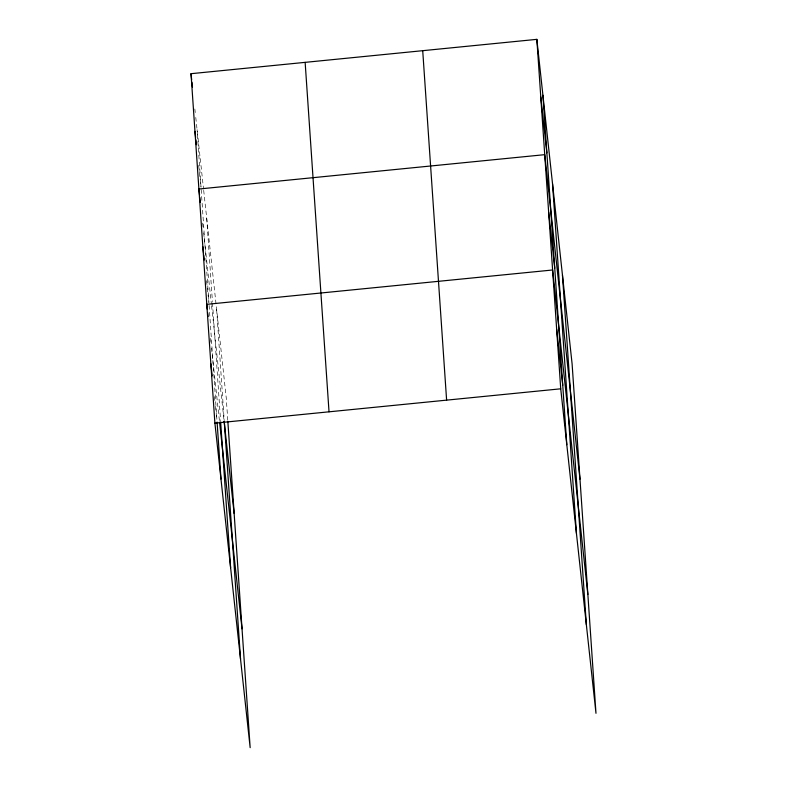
<?xml version="1.0" encoding="UTF-8"?>
<svg xmlns="http://www.w3.org/2000/svg" width="787" height="787" viewBox="0 0 787 787"><rect width="100%" height="100%" fill="white"/><g stroke="black" fill="none" stroke-linecap="round" stroke-linejoin="round"><path stroke-width="0.59" stroke-dasharray="3.94 2.95" d="M194.842 108.94L195.245 112.59M195.766 117.45L203.548 189.096M203.685 190.316L226.272 398.192L227.777 420.278M198.658 165.388L199.318 171.458M199.445 172.678L201.029 187.257M202.593 223.046L203.125 227.905M203.656 232.765L211.437 304.421M211.565 305.631L223.99 420.012M206.538 280.703L207.197 286.783M207.325 287.993L208.909 302.582L197.084 129.599M210.473 338.361L211.005 343.23M211.536 348.09L219.445 420.947M214.408 396.559L214.93 401.419M215.461 406.279L216.917 419.648L208.998 303.812M216.641 309.557L224.187 419.973M206.715 218.235L212.421 301.657M212.5 302.887L220.557 420.661"/><path stroke-width="1.18" d="M227.856 421.507L250.158 747.65L214.9 423.15L191.015 73.693L536.842 39.35L572.1 363.85L595.985 713.307L560.728 388.808L536.842 39.35M214.9 423.15L560.728 388.808M540.787 97.008L546.857 152.914M579.98 479.175L544.732 154.665L198.895 189.018L199.554 195.087M548.667 212.333L554.746 268.239M587.859 594.49L552.612 269.99L206.784 304.333L207.306 309.193M556.675 329.399L562.744 385.305M191.015 73.693L191.674 79.772M191.939 82.202L192.471 87.062M194.96 131.36L195.619 137.43M195.884 139.86L196.406 144.729M199.819 197.527L200.351 202.387M224.128 421.222L234.152 513.518M202.839 246.675L203.499 252.755M203.764 255.185L204.295 260.044M207.709 312.842L208.102 316.492M219.583 422.166L242.032 628.833M210.837 363.742L212.165 375.901M562.469 275.214L586.354 624.671M552.553 183.892L576.438 533.35M542.922 95.257L566.807 444.714M422.717 50.683L446.613 400.14M305.14 62.36L329.025 411.817M224.265 421.202L240.527 659.014M220.635 421.891L230.601 567.693M217.084 422.068L220.98 479.057"/></g></svg>
